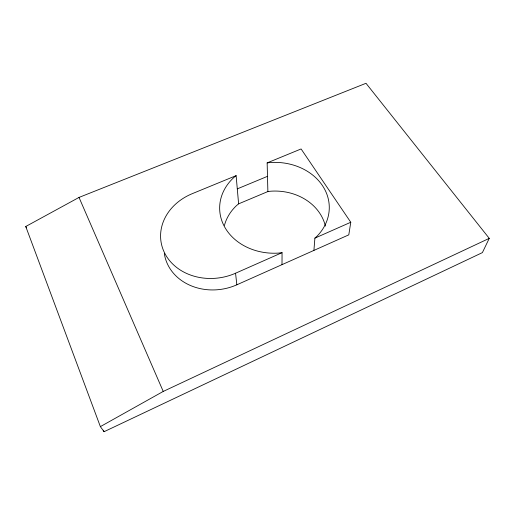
<?xml version="1.0" encoding="UTF-8"?>
<svg xmlns="http://www.w3.org/2000/svg" width="515" height="515" viewBox="0 0 515 515"><rect width="100%" height="100%" fill="white"/><g stroke="black" fill="none" stroke-linecap="round" stroke-linejoin="round"><path stroke-width="0.77" d="M282.001 264.652L282.059 252.653L278.724 253.077A54.815 45.429 -0.9 0 1 225.248 228.042A54.815 45.429 -0.9 0 1 233.868 177.475L236.121 175.647L238.612 203.856L236.488 205.62A51.616 43.833 -0.7 0 0 224.431 225.416M313.912 250.412L314.897 238.13L317.156 236.089A54.815 45.429 -0.9 0 0 322.957 186.379A54.815 45.429 -0.9 0 0 270.227 162.528L267.15 162.901L267.877 191.554L238.612 203.856M267.15 162.901L301.101 148.951L350.773 222.261L348.797 234.846L236.842 284.801A51.281 43.756 -8.8 0 1 164.324 253.573M489.25 238.361L482.394 252.608L104.069 431.705L100.367 426.626L25.75 226.503L79.02 197.425L365.998 83.295L489.25 238.361L163.236 391.432L100.367 426.626M236.121 175.647L192.262 193.666A52.762 44.522 -8.6 0 0 165.244 254.198A52.762 44.522 -8.6 0 0 235.555 273.22L282.059 252.653M314.897 238.13L350.773 222.261M237.293 188.876L267.491 176.336M267.877 191.554L270.774 191.2A51.616 43.833 -0.7 0 1 325.383 226.085M25.75 226.503L26.49 227.804M79.02 197.425L163.236 391.432M103.509 430.199L104.069 431.705M235.555 273.22L236.842 284.801"/></g></svg>
